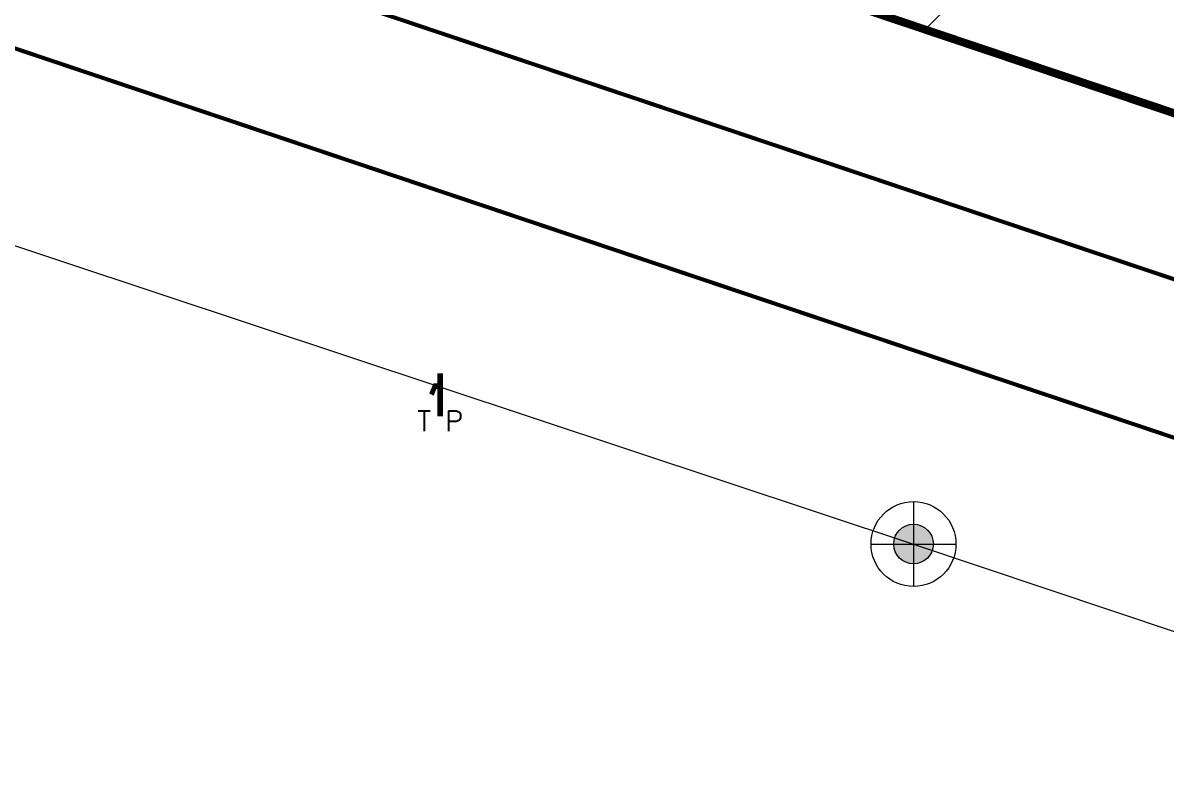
# Model space of a CAD drawing. Header units: inches. Extents: x 350994 to 353538, y 1581369 to 1583842.
# Drawn here: x 351482.12 to 351510.4, y 1583363.17 to 1583381.84 of the extents above; entities that cross this region are included whole.
import ezdxf
from ezdxf.enums import TextEntityAlignment as Align

# ---------------------------------------------------------------- set-up
doc = ezdxf.new("R2010")
doc.units = ezdxf.units.IN
doc.header["$MEASUREMENT"] = 0
doc.linetypes.add('1', pattern=[0])
for name, color, linetype in [('EP TF', 5, 'Continuous'), ('FOREST', 96, 'Continuous'), ("ROAD'S", 1, '1'), ('TAP', 180, 'Continuous')]:
    doc.layers.add(name, color=color, linetype=linetype)
doc.styles.add('ROMANS', font='ROMANS.shx')
doc.styles.get("Standard").update_dxf_attribs({"font": 'arial.ttf'})
doc.linetypes.add('SILT_FENCE', pattern='A,0.5,-0.2,["EP",Standard,S=0.1,R=0,X=-0.1,Y=-0.05],-0.2', length=0.9)

# ---------------------------------------------------------------- blocks, each defined once
blk = doc.blocks.new('EP1')
at = {"layer": 'EP TF', "lineweight": 5}
h = blk.add_hatch(color=252, dxfattribs=at)
edge = h.paths.add_edge_path()
edge.add_arc((351339.771, 1583222.914), 0.49, 0, 360)
at = {"layer": 'EP TF', "color": 252, "lineweight": 5}
for points in [[(351339.771, 1583223.964), (351339.771, 1583221.864)], [(351338.721, 1583222.914), (351340.821, 1583222.914)]]:
    blk.add_lwpolyline(points, dxfattribs=at)
for radius in [1.05, 0.49]:
    blk.add_circle((351339.771, 1583222.914), radius, dxfattribs=at)

msp = doc.modelspace()

# ---------------------------------------------------------------- hatches: boundary and pattern name
at = {"layer": 'FOREST', "lineweight": 5}
h = msp.add_hatch(dxfattribs=at)
h.set_pattern_fill('ANSI31', color=96, scale=50, style=0)
h.paths.add_polyline_path([(351604.927, 1583347.98), (351663.004, 1583522.95), (351611.878, 1583545.359), (351490.292, 1583598.085), (351436.57, 1583404.465), (351529.745, 1583373.171)])
h.paths.add_polyline_path([(351517.509, 1583480.14), (351575.366, 1583480.14), (351575.366, 1583465.14), (351517.509, 1583465.14)], flags=24)

# ---------------------------------------------------------------- linework, layer by layer
at = {"layer": 'EP TF', "color": 252, "linetype": 'SILT_FENCE', "lineweight": 5, "ltscale": 6, "elevation": 95.763}
msp.add_lwpolyline([(351424.121, 1583396.136), (351424.121, 1583396.136), (351476.045, 1583378.281), (351504.149, 1583368.955), (351532.072, 1583359.602), (351558.759, 1583350.648), (351586.495, 1583340.838), (351586.495, 1583340.838)], dxfattribs=at)
at = {"layer": 'FOREST', "color": 96, "lineweight": 5, "const_width": 0.2, "elevation": 94.732}
msp.add_lwpolyline([(351604.927, 1583347.98), (351663.004, 1583522.95), (351611.878, 1583545.359), (351490.292, 1583598.085), (351436.57, 1583404.465), (351529.745, 1583373.171), (351604.927, 1583347.98)], dxfattribs=at)
at = {"layer": "ROAD'S", "lineweight": 5, "const_width": 0.1}
msp.add_lwpolyline([(351493.628, 1583641.759), (351482.419, 1583604.878), (351453.336, 1583502.652), (351427.872, 1583413.69), (351425.474, 1583406.168), (351428.205, 1583404.001), (351429.519, 1583403.242), (351451.062, 1583395.474), (351528.805, 1583369.389), (351608.336, 1583343.146), (351610.303, 1583342.984), (351612.716, 1583343.499), (351612.789, 1583343.767), (351619.489, 1583361.814), (351656.418, 1583471.89), (351678.861, 1583542.98), (351678.861, 1583542.98), (351631.507, 1583568.484), (351540.827, 1583618.553), (351496.133, 1583642.258, 0.356236)], format="xyb", close=True, dxfattribs=at)
msp.add_lwpolyline([(351411.935, 1583346.868), (351414.522, 1583345.681), (351483.08, 1583321.341), (351517.089, 1583309.894), (351589.218, 1583285.857), (351593.825, 1583286.369), (351610.496, 1583337.07), (351608.719, 1583338.561), (351606.603, 1583339.31), (351528, 1583365.739), (351449.988, 1583391.929), (351428.689, 1583399.389), (351425.433, 1583399.196), (351423.571, 1583399.178), (351410.233, 1583349.25)], close=True, dxfattribs=at)
at = {"layer": 'TAP', "lineweight": 5, "const_width": 0.07}
msp.add_lwpolyline([(351492.41, 1583372.895), (351492.301, 1583372.895), (351492.218, 1583372.692), (351492.264, 1583372.671), (351492.328, 1583372.827), (351492.41, 1583372.827), (351492.41, 1583372.149), (351492.48, 1583372.149), (351492.48, 1583373.144), (351492.41, 1583373.144)], close=True, dxfattribs=at)
msp.add_lwpolyline([(351492.41, 1583372.488), (351492.48, 1583372.488)], dxfattribs=at)

# ---------------------------------------------------------------- block references
at = {"layer": 'EP TF', "color": 1, "lineweight": 5}
msp.add_blockref('EP1', (164.378, 146.042, 95.763), dxfattribs=at)

# ---------------------------------------------------------------- texts
at = {"layer": 'TAP', "lineweight": 9, "style": 'ROMANS'}
msp.add_text('T P', height=0.5, dxfattribs=at).set_placement((351492.446, 1583371.999), align=Align.MIDDLE_CENTER)

doc.saveas('drawing.dxf')
